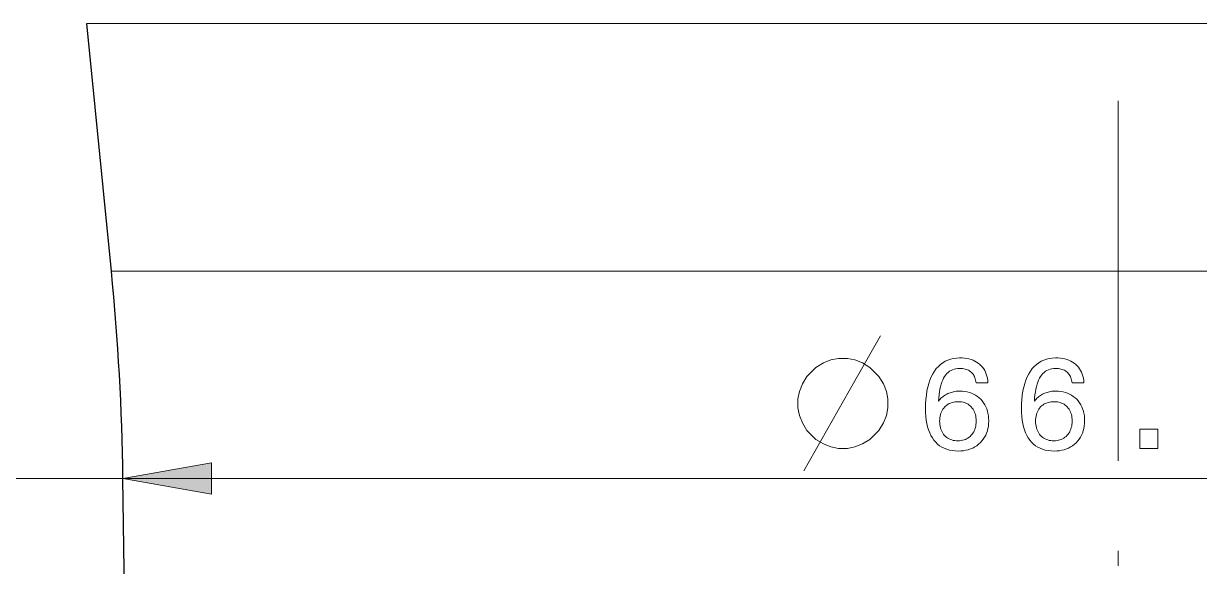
# Model space of a CAD drawing. Extents: x 0 to 297, y 0 to 420.
# Drawn here: x 72.17 to 111.37, y 252.17 to 270.28 of the extents above; entities that cross this region are included whole.
import ezdxf

# ---------------------------------------------------------------- set-up
doc = ezdxf.new("R2010")
doc.units = 0
doc.linetypes.add('DASHDOT', pattern=[18.5, 12, -3, 0.5, -3])

msp = doc.modelspace()

# ---------------------------------------------------------------- linework, layer by layer
at = {"color": 7, "linetype": 'DASHDOT', "lineweight": 13}
msp.add_line((108.657, 378.695), (108.657, 124.258), dxfattribs=at)
at = {"color": 7, "lineweight": 30, "ltscale": 0.207336}
msp.add_line((75.096, 262.022), (74.276, 270.275), dxfattribs=at)
at = {"color": 7, "lineweight": 13}
for p, q in [((138.829, 270.275), (74.276, 270.275)), ((138.109, 262.022), (75.096, 262.022)), ((75.482, 255.108), (47.118, 255.108)), ((137.771, 255.108), (75.482, 255.108)), ((78.436, 255.108), (138.877, 255.108))]:
    msp.add_line(p, q, dxfattribs=at)
at = {"color": 7, "lineweight": 30}
msp.add_line((76.58, 166.982), (75.482, 255.108), dxfattribs=at)
at = {"color": 7, "lineweight": 13}
msp.add_lwpolyline([(98.183, 255.358), (99.883, 258.358), (100.733, 259.858)], dxfattribs=at)
for points in [[(99.633, 259.108), (99.333, 259.108), (99.083, 259.058), (98.833, 258.958), (98.583, 258.808), (98.283, 258.508), (98.133, 258.258), (98.033, 258.008), (97.983, 257.758), (97.983, 257.458), (98.033, 257.208), (98.133, 256.958), (98.283, 256.708), (98.583, 256.408), (98.833, 256.258), (99.083, 256.158), (99.333, 256.108), (99.633, 256.108), (99.883, 256.158), (100.133, 256.258), (100.383, 256.408), (100.683, 256.708), (100.833, 256.958), (100.933, 257.208), (100.983, 257.458), (100.983, 257.758), (100.933, 258.008), (100.833, 258.258), (100.683, 258.508), (100.383, 258.808), (100.133, 258.958), (99.883, 259.058)], [(104.319, 258.296), (103.923, 258.296), (103.917, 258.342), (103.909, 258.386), (103.898, 258.427), (103.885, 258.466), (103.87, 258.503), (103.853, 258.537), (103.833, 258.57), (103.811, 258.6), (103.787, 258.628), (103.76, 258.654), (103.731, 258.677), (103.7, 258.698), (103.667, 258.717), (103.632, 258.733), (103.595, 258.746), (103.556, 258.757), (103.515, 258.766), (103.472, 258.772), (103.426, 258.776), (103.379, 258.777), (103.314, 258.774), (103.253, 258.766), (103.195, 258.753), (103.14, 258.734), (103.088, 258.71), (103.039, 258.68), (102.994, 258.645), (102.951, 258.604), (102.911, 258.558), (102.875, 258.507), (102.841, 258.45), (102.811, 258.388), (102.783, 258.32), (102.758, 258.247), (102.736, 258.168), (102.717, 258.083), (102.701, 257.993), (102.688, 257.897), (102.678, 257.796), (102.67, 257.689), (102.696, 257.721), (102.723, 257.751), (102.751, 257.78), (102.78, 257.807), (102.811, 257.832), (102.842, 257.856), (102.875, 257.878), (102.908, 257.899), (102.943, 257.918), (102.979, 257.936), (103.016, 257.952), (103.054, 257.966), (103.092, 257.979), (103.132, 257.99), (103.172, 257.999), (103.214, 258.007), (103.256, 258.013), (103.299, 258.017), (103.342, 258.019), (103.387, 258.02), (103.471, 258.017), (103.551, 258.009), (103.628, 257.996), (103.702, 257.977), (103.773, 257.952), (103.84, 257.922), (103.905, 257.886), (103.966, 257.845), (104.024, 257.799), (104.079, 257.747), (104.129, 257.691), (104.174, 257.631), (104.214, 257.568), (104.249, 257.501), (104.278, 257.431), (104.302, 257.357), (104.32, 257.28), (104.334, 257.199), (104.342, 257.115), (104.344, 257.027), (104.341, 256.94), (104.333, 256.855), (104.319, 256.774), (104.299, 256.696), (104.274, 256.622), (104.243, 256.551), (104.206, 256.484), (104.164, 256.419), (104.116, 256.358), (104.063, 256.301), (104.005, 256.248), (103.943, 256.2), (103.878, 256.158), (103.81, 256.122), (103.738, 256.091), (103.662, 256.066), (103.584, 256.047), (103.501, 256.033), (103.415, 256.024), (103.326, 256.022), (103.223, 256.025), (103.125, 256.036), (103.032, 256.054), (102.944, 256.08), (102.861, 256.113), (102.782, 256.153), (102.709, 256.2), (102.641, 256.255), (102.577, 256.317), (102.519, 256.386), (102.465, 256.462), (102.418, 256.545), (102.376, 256.634), (102.339, 256.73), (102.308, 256.832), (102.283, 256.94), (102.263, 257.055), (102.249, 257.176), (102.241, 257.304), (102.238, 257.438), (102.241, 257.596), (102.25, 257.746), (102.265, 257.889), (102.286, 258.024), (102.313, 258.153), (102.346, 258.274), (102.384, 258.388), (102.429, 258.494), (102.48, 258.593), (102.536, 258.685), (102.598, 258.769), (102.665, 258.844), (102.737, 258.911), (102.813, 258.968), (102.895, 259.017), (102.981, 259.056), (103.071, 259.087), (103.167, 259.109), (103.267, 259.123), (103.372, 259.127), (103.456, 259.125), (103.536, 259.118), (103.613, 259.107), (103.686, 259.092), (103.755, 259.073), (103.821, 259.049), (103.883, 259.021), (103.942, 258.988), (103.997, 258.951), (104.048, 258.91), (104.095, 258.865), (104.138, 258.816), (104.176, 258.763), (104.21, 258.707), (104.24, 258.648), (104.264, 258.585), (104.285, 258.518), (104.301, 258.448), (104.312, 258.374)], [(107.517, 258.296), (107.121, 258.296), (107.115, 258.342), (107.107, 258.386), (107.096, 258.427), (107.084, 258.466), (107.069, 258.503), (107.051, 258.537), (107.031, 258.57), (107.009, 258.6), (106.985, 258.628), (106.958, 258.654), (106.93, 258.677), (106.899, 258.698), (106.866, 258.717), (106.831, 258.733), (106.793, 258.746), (106.754, 258.757), (106.713, 258.766), (106.67, 258.772), (106.624, 258.776), (106.577, 258.777), (106.513, 258.774), (106.451, 258.766), (106.393, 258.753), (106.338, 258.734), (106.286, 258.71), (106.238, 258.68), (106.192, 258.645), (106.149, 258.604), (106.11, 258.558), (106.073, 258.507), (106.039, 258.45), (106.009, 258.388), (105.981, 258.32), (105.956, 258.247), (105.934, 258.168), (105.915, 258.083), (105.899, 257.993), (105.886, 257.897), (105.876, 257.796), (105.868, 257.689), (105.894, 257.721), (105.921, 257.751), (105.949, 257.78), (105.979, 257.807), (106.009, 257.832), (106.04, 257.856), (106.073, 257.878), (106.107, 257.899), (106.141, 257.918), (106.177, 257.936), (106.214, 257.952), (106.252, 257.966), (106.291, 257.979), (106.33, 257.99), (106.371, 257.999), (106.412, 258.007), (106.454, 258.013), (106.497, 258.017), (106.541, 258.019), (106.585, 258.02), (106.669, 258.017), (106.749, 258.009), (106.826, 257.996), (106.9, 257.977), (106.971, 257.952), (107.039, 257.922), (107.103, 257.886), (107.164, 257.845), (107.222, 257.799), (107.277, 257.747), (107.327, 257.691), (107.372, 257.631), (107.412, 257.568), (107.447, 257.501), (107.476, 257.431), (107.5, 257.357), (107.519, 257.28), (107.532, 257.199), (107.54, 257.115), (107.542, 257.027), (107.54, 256.94), (107.531, 256.855), (107.517, 256.774), (107.497, 256.696), (107.472, 256.622), (107.441, 256.551), (107.405, 256.484), (107.362, 256.419), (107.314, 256.358), (107.261, 256.301), (107.203, 256.248), (107.141, 256.2), (107.076, 256.158), (107.008, 256.122), (106.936, 256.091), (106.861, 256.066), (106.782, 256.047), (106.699, 256.033), (106.613, 256.024), (106.524, 256.022), (106.421, 256.025), (106.323, 256.036), (106.23, 256.054), (106.142, 256.08), (106.059, 256.113), (105.98, 256.153), (105.907, 256.2), (105.839, 256.255), (105.775, 256.317), (105.717, 256.386), (105.663, 256.462), (105.616, 256.545), (105.574, 256.634), (105.537, 256.73), (105.506, 256.832), (105.481, 256.94), (105.462, 257.055), (105.448, 257.176), (105.439, 257.304), (105.436, 257.438), (105.439, 257.596), (105.448, 257.746), (105.463, 257.889), (105.484, 258.024), (105.511, 258.153), (105.544, 258.274), (105.582, 258.388), (105.627, 258.494), (105.678, 258.593), (105.735, 258.685), (105.797, 258.769), (105.864, 258.844), (105.935, 258.911), (106.012, 258.968), (106.093, 259.017), (106.179, 259.056), (106.27, 259.087), (106.365, 259.109), (106.465, 259.123), (106.571, 259.127), (106.654, 259.125), (106.734, 259.118), (106.811, 259.107), (106.884, 259.092), (106.953, 259.073), (107.019, 259.049), (107.081, 259.021), (107.14, 258.988), (107.195, 258.951), (107.246, 258.91), (107.294, 258.865), (107.336, 258.816), (107.375, 258.763), (107.408, 258.707), (107.438, 258.648), (107.463, 258.585), (107.483, 258.518), (107.499, 258.448), (107.51, 258.374)], [(103.927, 257.023), (103.925, 257.08), (103.92, 257.135), (103.912, 257.188), (103.901, 257.239), (103.886, 257.287), (103.868, 257.332), (103.847, 257.375), (103.823, 257.416), (103.795, 257.455), (103.764, 257.491), (103.731, 257.524), (103.695, 257.554), (103.658, 257.58), (103.618, 257.603), (103.577, 257.622), (103.533, 257.638), (103.488, 257.65), (103.44, 257.659), (103.39, 257.664), (103.339, 257.666), (103.281, 257.664), (103.226, 257.659), (103.173, 257.65), (103.123, 257.638), (103.075, 257.623), (103.03, 257.604), (102.988, 257.581), (102.948, 257.555), (102.911, 257.526), (102.876, 257.493), (102.844, 257.457), (102.816, 257.419), (102.79, 257.378), (102.769, 257.334), (102.75, 257.288), (102.735, 257.239), (102.723, 257.188), (102.715, 257.134), (102.71, 257.078), (102.708, 257.019), (102.71, 256.96), (102.715, 256.903), (102.723, 256.849), (102.735, 256.798), (102.75, 256.748), (102.768, 256.702), (102.789, 256.658), (102.814, 256.616), (102.842, 256.577), (102.874, 256.54), (102.908, 256.507), (102.945, 256.476), (102.984, 256.45), (103.025, 256.427), (103.069, 256.407), (103.114, 256.391), (103.163, 256.379), (103.213, 256.37), (103.266, 256.365), (103.322, 256.363), (103.375, 256.365), (103.426, 256.37), (103.474, 256.38), (103.521, 256.392), (103.566, 256.409), (103.609, 256.429), (103.649, 256.452), (103.688, 256.48), (103.725, 256.511), (103.759, 256.546), (103.791, 256.583), (103.82, 256.623), (103.845, 256.665), (103.866, 256.709), (103.885, 256.756), (103.9, 256.805), (103.912, 256.856), (103.92, 256.909), (103.925, 256.965)], [(107.125, 257.023), (107.123, 257.08), (107.118, 257.135), (107.11, 257.188), (107.099, 257.239), (107.084, 257.287), (107.067, 257.332), (107.045, 257.375), (107.021, 257.416), (106.993, 257.455), (106.963, 257.491), (106.929, 257.524), (106.894, 257.554), (106.856, 257.58), (106.817, 257.603), (106.775, 257.622), (106.731, 257.638), (106.686, 257.65), (106.638, 257.659), (106.588, 257.664), (106.537, 257.666), (106.479, 257.664), (106.424, 257.659), (106.371, 257.65), (106.321, 257.638), (106.274, 257.623), (106.229, 257.604), (106.186, 257.581), (106.146, 257.555), (106.109, 257.526), (106.074, 257.493), (106.042, 257.457), (106.014, 257.419), (105.989, 257.378), (105.967, 257.334), (105.948, 257.288), (105.933, 257.239), (105.922, 257.188), (105.913, 257.134), (105.908, 257.078), (105.906, 257.019), (105.908, 256.96), (105.913, 256.903), (105.921, 256.849), (105.933, 256.798), (105.948, 256.748), (105.966, 256.702), (105.988, 256.658), (106.012, 256.616), (106.04, 256.577), (106.072, 256.54), (106.106, 256.507), (106.143, 256.476), (106.182, 256.45), (106.223, 256.427), (106.267, 256.407), (106.313, 256.391), (106.361, 256.379), (106.412, 256.37), (106.465, 256.365), (106.52, 256.363), (106.573, 256.365), (106.624, 256.37), (106.673, 256.38), (106.719, 256.392), (106.764, 256.409), (106.807, 256.429), (106.848, 256.452), (106.886, 256.48), (106.923, 256.511), (106.957, 256.546), (106.989, 256.583), (107.018, 256.623), (107.043, 256.665), (107.065, 256.709), (107.083, 256.756), (107.098, 256.805), (107.11, 256.856), (107.118, 256.909), (107.123, 256.965)], [(109.381, 256.108), (109.381, 256.751), (109.977, 256.751), (109.977, 256.108)], [(78.436, 255.629), (75.482, 255.108), (78.436, 254.587)]]:
    msp.add_lwpolyline(points, close=True, dxfattribs=at)
at = {"color": 7, "lineweight": 30}
msp.add_arc((-4.512, 254.112), 80, 0.71362, 5.67484, dxfattribs=at)
at = {"color": 7, "lineweight": 13}
msp.add_solid([(78.436, 255.629), (75.482, 255.108), (78.436, 255.629), (78.436, 254.587)], dxfattribs=at)

doc.saveas('drawing.dxf')
